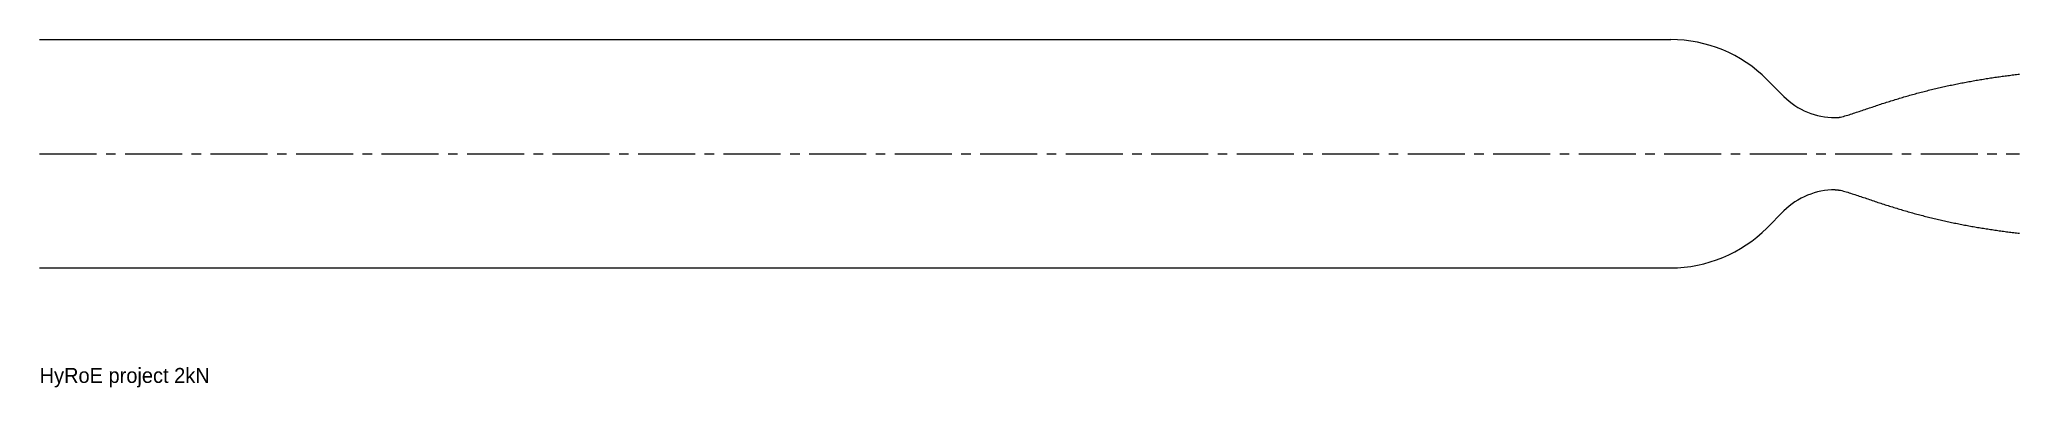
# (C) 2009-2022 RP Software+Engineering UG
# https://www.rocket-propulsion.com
# Model space of a CAD drawing. Header units: millimetres. Extents: x 0 to 662, y -78 to 38.
import ezdxf

# ---------------------------------------------------------------- set-up
doc = ezdxf.new("R2010")
doc.units = ezdxf.units.MM
doc.linetypes.add('CENTER2', pattern=[28.575, 19.05, -3.175, 3.175, -3.175])
doc.layers.get('0').update_dxf_attribs({"color": 1})
doc.layers.add('Dimensions', color=5, linetype='Continuous')
doc.styles.get("Standard").update_dxf_attribs({"font": 'txt', "width": 0.75})

# ---------------------------------------------------------------- blocks, each defined once
blk = doc.blocks.new('CHAMBER_COUNTOR')
for p, q in [((0, 38.144077), (545.100614, 38.144077)), ((577.236657, 24.832892), (582.94145, 19.128099)), ((577.236657, -24.832892), (582.94145, -19.128099)), ((0, -38.144077), (545.100614, -38.144077))]:
    blk.add_line(p, q)
at = {"color": 3, "linetype": 'CENTER2'}
blk.add_line((0, 0), (661.610832, 0), dxfattribs=at)
for points in [[(600, 12.062216), (600.003096, 12.062217), (600.006192, 12.062218), (600.009288, 12.062221), (600.012384, 12.062224), (600.01548, 12.062229), (600.018576, 12.062234), (600.021672, 12.062241), (600.024768, 12.062248), (600.027864, 12.062257), (600.03096, 12.062266), (600.04644, 12.062328), (600.06192, 12.062415), (600.077401, 12.062527), (600.092881, 12.062663), (600.108361, 12.062825), (600.123841, 12.063011), (600.139321, 12.063222), (600.154801, 12.063458), (600.170281, 12.063719), (600.185761, 12.064004), (600.201241, 12.064315), (600.216722, 12.06465), (600.232202, 12.06501), (600.247682, 12.065395), (600.263162, 12.065805), (600.294122, 12.0667), (600.325082, 12.067694), (600.356042, 12.068787), (600.387003, 12.06998), (600.417963, 12.071272), (600.448923, 12.072664), (600.479883, 12.074156), (600.510844, 12.075747), (600.541804, 12.077439), (600.572764, 12.07923), (600.603724, 12.08112), (600.634684, 12.083111), (600.665645, 12.085202), (600.696605, 12.087393), (600.727565, 12.089684), (600.758525, 12.092075), (600.789486, 12.094566), (600.820446, 12.097158), (600.851406, 12.09985), (600.882366, 12.102642), (600.913326, 12.105536), (600.944287, 12.108529), (600.975247, 12.111624), (601.006207, 12.11482), (601.037167, 12.118116), (601.068127, 12.121514), (601.099088, 12.125012), (601.130048, 12.128613), (601.161008, 12.132314), (601.191968, 12.136117), (601.222929, 12.140022), (601.253889, 12.144028), (601.284849, 12.148136), (601.315809, 12.152347), (601.346769, 12.156659), (601.37773, 12.161074), (601.40869, 12.165591), (601.43965, 12.170211), (601.47061, 12.174934), (601.501571, 12.17976), (601.532531, 12.184688), (601.563491, 12.18972), (601.594451, 12.194855), (601.625411, 12.200094), (601.656372, 12.205436), (601.687332, 12.210883), (601.718292, 12.216433), (601.749252, 12.222088), (601.780212, 12.227847), (601.811173, 12.23371), (602.293678, 12.338774), (602.776183, 12.469457), (603.258688, 12.608026), (603.741193, 12.753074), (604.223698, 12.901179), (604.706203, 13.050992), (605.188708, 13.206156), (605.671213, 13.360659), (606.153718, 13.516852), (606.636223, 13.672545), (607.118728, 13.831395), (607.601233, 13.998404), (608.083738, 14.154295), (608.566243, 14.318069), (609.048748, 14.475162), (609.531253, 14.639666), (610.013758, 14.798245), (610.496263, 14.963576), (610.978768, 15.125617), (611.461273, 15.284797), (611.943778, 15.447128), (612.426283, 15.610739), (612.908788, 15.770801), (613.391293, 15.934537), (613.873798, 16.090518), (614.356303, 16.251923), (614.838808, 16.41105), (615.321313, 16.568939), (615.803818, 16.727631), (616.286323, 16.880539), (616.768828, 17.036547), (617.251333, 17.194671), (617.733838, 17.348517), (618.216343, 17.503125), (618.698848, 17.650007), (619.181353, 17.801161), (619.663858, 17.950819), (620.146363, 18.097346), (620.628868, 18.247606), (621.111373, 18.392857), (621.593878, 18.537124), (622.076383, 18.683326), (622.558888, 18.825373), (623.041393, 18.966782), (623.523898, 19.108235), (624.006403, 19.245643), (624.488908, 19.388694), (624.971413, 19.521526), (625.453918, 19.662467), (625.936423, 19.791715), (626.418928, 19.931557), (626.901433, 20.057087), (627.383938, 20.189386), (627.866443, 20.31793), (628.348948, 20.444931), (628.831453, 20.577728), (629.313958, 20.70125), (629.796463, 20.823202), (630.278968, 20.945959), (630.761473, 21.06904), (631.243978, 21.190229), (631.726483, 21.30819), (632.208988, 21.42788), (632.691493, 21.544748), (633.173998, 21.660565), (633.656503, 21.774562), (634.139008, 21.894328), (634.621513, 22.003499), (635.104018, 22.116733), (635.586523, 22.222495), (636.069028, 22.337143), (636.551533, 22.441391), (637.034038, 22.545573), (637.516543, 22.655154), (637.999048, 22.756456), (638.481553, 22.857616), (638.964058, 22.962923), (639.446563, 23.069463), (639.929068, 23.163115), (640.411573, 23.263744), (640.894078, 23.358476), (641.376583, 23.452773), (641.859088, 23.552854), (642.341593, 23.644218), (642.824098, 23.735877), (643.306603, 23.833643), (643.789108, 23.921901), (644.271613, 24.006511), (644.754118, 24.102935), (645.236623, 24.189924), (645.719128, 24.275174), (646.201633, 24.360254), (646.684138, 24.445161), (647.166643, 24.529898), (647.649148, 24.615098), (648.131653, 24.689097), (648.614158, 24.772364), (649.096663, 24.857151), (649.579168, 24.930838), (650.061673, 25.014395), (650.544178, 25.088789), (651.026683, 25.162173), (651.509188, 25.235499), (651.991693, 25.308767), (652.474198, 25.38198), (652.956703, 25.455146), (653.439208, 25.529301), (653.921713, 25.594083), (654.404218, 25.665686), (654.886723, 25.730748), (655.369228, 25.80148), (655.851733, 25.868581), (656.334238, 25.932351), (656.816743, 25.996073), (657.299248, 26.059911), (657.781753, 26.123813), (658.264258, 26.187715), (658.746763, 26.252347), (659.229268, 26.314982), (659.711773, 26.371075), (660.194278, 26.426718), (660.676783, 26.491897), (661.159288, 26.540437), (661.610832, 26.600386)], [(600, -12.062216), (600.003096, -12.062217), (600.006192, -12.062218), (600.009288, -12.062221), (600.012384, -12.062224), (600.01548, -12.062229), (600.018576, -12.062234), (600.021672, -12.062241), (600.024768, -12.062248), (600.027864, -12.062257), (600.03096, -12.062266), (600.04644, -12.062328), (600.06192, -12.062415), (600.077401, -12.062527), (600.092881, -12.062663), (600.108361, -12.062825), (600.123841, -12.063011), (600.139321, -12.063222), (600.154801, -12.063458), (600.170281, -12.063719), (600.185761, -12.064004), (600.201241, -12.064315), (600.216722, -12.06465), (600.232202, -12.06501), (600.247682, -12.065395), (600.263162, -12.065805), (600.294122, -12.0667), (600.325082, -12.067694), (600.356042, -12.068787), (600.387003, -12.06998), (600.417963, -12.071272), (600.448923, -12.072664), (600.479883, -12.074156), (600.510844, -12.075747), (600.541804, -12.077439), (600.572764, -12.07923), (600.603724, -12.08112), (600.634684, -12.083111), (600.665645, -12.085202), (600.696605, -12.087393), (600.727565, -12.089684), (600.758525, -12.092075), (600.789486, -12.094566), (600.820446, -12.097158), (600.851406, -12.09985), (600.882366, -12.102642), (600.913326, -12.105536), (600.944287, -12.108529), (600.975247, -12.111624), (601.006207, -12.11482), (601.037167, -12.118116), (601.068127, -12.121514), (601.099088, -12.125012), (601.130048, -12.128613), (601.161008, -12.132314), (601.191968, -12.136117), (601.222929, -12.140022), (601.253889, -12.144028), (601.284849, -12.148136), (601.315809, -12.152347), (601.346769, -12.156659), (601.37773, -12.161074), (601.40869, -12.165591), (601.43965, -12.170211), (601.47061, -12.174934), (601.501571, -12.17976), (601.532531, -12.184688), (601.563491, -12.18972), (601.594451, -12.194855), (601.625411, -12.200094), (601.656372, -12.205436), (601.687332, -12.210883), (601.718292, -12.216433), (601.749252, -12.222088), (601.780212, -12.227847), (601.811173, -12.23371), (602.293678, -12.338774), (602.776183, -12.469457), (603.258688, -12.608026), (603.741193, -12.753074), (604.223698, -12.901179), (604.706203, -13.050992), (605.188708, -13.206156), (605.671213, -13.360659), (606.153718, -13.516852), (606.636223, -13.672545), (607.118728, -13.831395), (607.601233, -13.998404), (608.083738, -14.154295), (608.566243, -14.318069), (609.048748, -14.475162), (609.531253, -14.639666), (610.013758, -14.798245), (610.496263, -14.963576), (610.978768, -15.125617), (611.461273, -15.284797), (611.943778, -15.447128), (612.426283, -15.610739), (612.908788, -15.770801), (613.391293, -15.934537), (613.873798, -16.090518), (614.356303, -16.251923), (614.838808, -16.41105), (615.321313, -16.568939), (615.803818, -16.727631), (616.286323, -16.880539), (616.768828, -17.036547), (617.251333, -17.194671), (617.733838, -17.348517), (618.216343, -17.503125), (618.698848, -17.650007), (619.181353, -17.801161), (619.663858, -17.950819), (620.146363, -18.097346), (620.628868, -18.247606), (621.111373, -18.392857), (621.593878, -18.537124), (622.076383, -18.683326), (622.558888, -18.825373), (623.041393, -18.966782), (623.523898, -19.108235), (624.006403, -19.245643), (624.488908, -19.388694), (624.971413, -19.521526), (625.453918, -19.662467), (625.936423, -19.791715), (626.418928, -19.931557), (626.901433, -20.057087), (627.383938, -20.189386), (627.866443, -20.31793), (628.348948, -20.444931), (628.831453, -20.577728), (629.313958, -20.70125), (629.796463, -20.823202), (630.278968, -20.945959), (630.761473, -21.06904), (631.243978, -21.190229), (631.726483, -21.30819), (632.208988, -21.42788), (632.691493, -21.544748), (633.173998, -21.660565), (633.656503, -21.774562), (634.139008, -21.894328), (634.621513, -22.003499), (635.104018, -22.116733), (635.586523, -22.222495), (636.069028, -22.337143), (636.551533, -22.441391), (637.034038, -22.545573), (637.516543, -22.655154), (637.999048, -22.756456), (638.481553, -22.857616), (638.964058, -22.962923), (639.446563, -23.069463), (639.929068, -23.163115), (640.411573, -23.263744), (640.894078, -23.358476), (641.376583, -23.452773), (641.859088, -23.552854), (642.341593, -23.644218), (642.824098, -23.735877), (643.306603, -23.833643), (643.789108, -23.921901), (644.271613, -24.006511), (644.754118, -24.102935), (645.236623, -24.189924), (645.719128, -24.275174), (646.201633, -24.360254), (646.684138, -24.445161), (647.166643, -24.529898), (647.649148, -24.615098), (648.131653, -24.689097), (648.614158, -24.772364), (649.096663, -24.857151), (649.579168, -24.930838), (650.061673, -25.014395), (650.544178, -25.088789), (651.026683, -25.162173), (651.509188, -25.235499), (651.991693, -25.308767), (652.474198, -25.38198), (652.956703, -25.455146), (653.439208, -25.529301), (653.921713, -25.594083), (654.404218, -25.665686), (654.886723, -25.730748), (655.369228, -25.80148), (655.851733, -25.868581), (656.334238, -25.932351), (656.816743, -25.996073), (657.299248, -26.059911), (657.781753, -26.123813), (658.264258, -26.187715), (658.746763, -26.252347), (659.229268, -26.314982), (659.711773, -26.371075), (660.194278, -26.426718), (660.676783, -26.491897), (661.159288, -26.540437), (661.610832, -26.600386)]]:
    blk.add_lwpolyline(points)
for centre, radius, start, end in [((545.100614, -7.30315), 45.447227, 45, 90), ((600, 36.186649), 24.124433, 225, 270), ((600, -36.186649), 24.124433, 90, 135), ((545.100614, 7.30315), 45.447227, 270, 315)]:
    blk.add_arc(centre, radius, start, end)
at = {"layer": 'Dimensions', "color": 3}
blk.add_text('HyRoE project 2kN', height=5, dxfattribs=at).set_placement((0, -76.600382))

msp = doc.modelspace()

# ---------------------------------------------------------------- block references
at = {"color": 3}
msp.add_blockref('CHAMBER_COUNTOR', (0, 0), dxfattribs=at)

doc.saveas('drawing.dxf')
